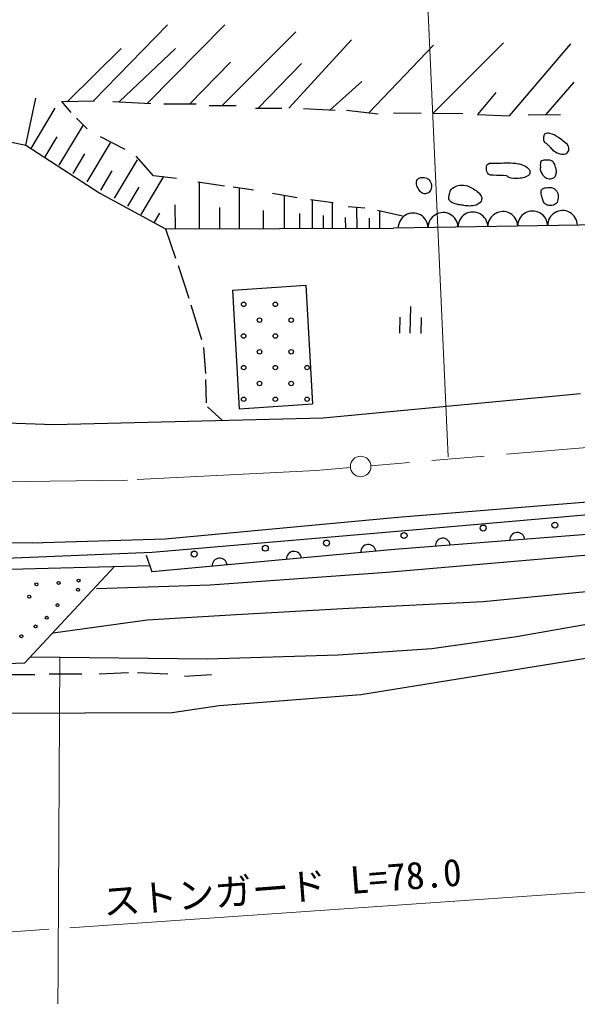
# Model space of a CAD drawing. Units: millimetres, scale not verified. Extents: x 40000 to 680000, y 20000 to 380000.
# Drawn here: x 240614 to 277963, y 241051 to 306524 of the extents above; entities that cross this region are included whole.
import ezdxf
from ezdxf.enums import TextEntityAlignment as Align

# ---------------------------------------------------------------- set-up
doc = ezdxf.new("R2010")
doc.units = ezdxf.units.MM
doc.header["$LTSCALE"] = 1000
doc.linetypes.add('CHAIN', pattern=[18.5, 12, -1.5, 3.5, -1.5])
for name, color, linetype, lineweight in [('M-BGD', 7, 'Continuous', 25), ('M-BMK', 2, 'CHAIN', 13), ('M-BMK-SRVR', 3, 'Continuous', 13), ('M-STR-HTXT', 7, 'Continuous', 13)]:
    doc.layers.add(name, color=color, linetype=linetype, lineweight=lineweight)
doc.styles.add('ＭＳ ゴシック', font='')
doc.styles.get('ＭＳ ゴシック').set_extended_font_data('MS Gothic')

msp = doc.modelspace()

# ---------------------------------------------------------------- linework, layer by layer
at = {"layer": 'M-BGD'}
for p, q in [((250522, 306172), (245568, 301077)), ((254352, 306172), (249172, 300916)), ((259112, 305707), (254173, 300769)), ((262826, 305166), (258639, 300595)), ((247426, 304585), (243853, 301048)), ((251063, 304585), (247275, 301018)), ((268321, 304817), (263992, 300277)), ((273003, 304972), (268293, 300247)), ((277491, 304904), (273401, 300073)), ((254739, 303657), (252017, 300869)), ((259499, 303579), (256588, 300595)), ((263523, 302380), (261393, 300460)), ((277724, 302317), (275827, 300141)), ((241032, 298101), (241708, 301252)), ((272500, 301644), (271273, 300150)), ((241380, 297892), (242998, 300591)), ((243413, 301040), (245638, 301079)), ((243413, 301040), (244049, 300291)), ((246857, 301040), (249391, 300904)), ((250262, 300885), (252429, 300866)), ((253299, 300769), (255118, 300769)), ((256414, 300595), (258175, 300595)), ((259626, 300556), (261754, 300440)), ((230617, 300336), (241032, 298101)), ((245144, 299196), (244429, 299911)), ((262508, 300440), (264617, 300208)), ((265643, 300266), (267500, 300247)), ((268293, 300247), (270286, 300227)), ((271273, 300150), (273401, 300073)), ((274658, 300131), (276825, 300150)), ((243270, 296760), (244862, 299417)), ((242325, 297326), (243127, 298665)), ((247692, 297810), (246038, 298660)), ((241032, 298101), (245993, 294882)), ((245130, 295645), (246696, 298260)), ((244200, 296203), (244989, 297521)), ((249575, 296055), (248430, 297363)), ((246960, 294549), (248502, 297122)), ((246045, 295097), (246822, 296394)), ((248761, 293469), (250279, 296002)), ((251122, 295862), (249575, 296055)), ((254334, 295358), (252554, 295629)), ((252671, 292501), (252663, 295613)), ((245993, 294882), (250387, 292495)), ((247861, 294009), (248626, 295286)), ((256269, 295088), (254914, 295281)), ((255340, 292508), (255333, 295221)), ((259209, 294585), (257546, 294855)), ((258358, 292515), (258353, 294724)), ((251045, 292497), (251041, 294103)), ((261608, 294236), (260099, 294430)), ((260225, 292520), (260220, 294414)), ((261568, 292523), (261564, 294242)), ((249648, 292938), (250008, 293540)), ((254024, 292504), (254021, 293937)), ((256955, 292512), (256952, 293730)), ((259388, 292518), (259386, 293530)), ((260955, 292522), (260953, 293394)), ((263737, 293888), (262614, 293966)), ((263205, 292528), (263201, 293925)), ((266252, 293346), (264588, 293733)), ((264743, 292532), (264740, 293698)), ((262447, 292526), (262445, 293250)), ((264046, 292530), (264044, 293222)), ((284275, 292845), (265652, 292534)), ((250387, 292495), (265652, 292534)), ((250387, 292495), (251044, 290536)), ((251223, 290044), (251938, 287854)), ((254869, 288378), (259787, 288714)), ((254869, 288378), (255316, 280443)), ((259787, 288714), (260234, 280778)), ((252073, 287407), (252788, 285082)), ((266770, 285495), (266798, 287295)), ((266067, 286587), (266050, 285507)), ((267507, 286564), (267489, 285484)), ((252922, 284546), (253056, 282803)), ((253056, 282400), (253101, 280836)), ((278162, 281444), (260943, 279819)), ((253190, 280568), (254218, 279629)), ((255316, 280443), (260234, 280778)), ((242911, 279355), (226428, 279935)), ((260943, 279819), (242911, 279355)), ((308375, 274336), (265709, 271008)), ((265949, 273163), (279686, 274285)), ((286571, 274011), (266953, 272309)), ((250356, 271731), (265949, 273163)), ((241456, 271460), (250356, 271731)), ((266953, 272309), (249502, 270800)), ((227139, 271499), (241456, 271460)), ((249502, 270800), (237945, 270331)), ((249090, 270621), (249477, 269499)), ((265709, 271008), (249477, 269499)), ((283471, 271041), (265192, 269462)), ((237945, 269640), (249325, 269939)), ((246962, 269876), (240943, 263395)), ((265192, 269462), (253370, 268625)), ((253370, 268625), (245775, 268370)), ((271660, 267511), (279720, 268300)), ((262649, 267069), (271660, 267511)), ((249166, 266291), (255112, 266640)), ((255112, 266640), (262649, 267069)), ((242872, 265432), (249166, 266291)), ((280126, 266256), (273890, 265142)), ((273890, 265142), (268211, 264352)), ((261952, 263922), (253184, 263667)), ((268211, 264352), (261952, 263922)), ((240943, 263395), (222409, 262543)), ((253184, 263667), (241373, 263794)), ((279348, 263829), (263462, 261274)), ((241629, 262598), (239817, 262598)), ((244788, 262645), (242604, 262645)), ((247900, 262738), (245949, 262645)), ((250548, 262645), (248504, 262738)), ((253474, 262598), (251663, 262505)), ((263462, 261274), (253985, 260531)), ((250827, 260067), (224860, 259927)), ((253985, 260531), (250827, 260067))]:
    msp.add_line(p, q, dxfattribs=at)
for centre, radius in [((255620, 287439), 150), ((257741, 287439), 150), ((256680, 286379), 150), ((258802, 286379), 150), ((255620, 285318), 150), ((257741, 285318), 150), ((256680, 284257), 150), ((258802, 284257), 150), ((255620, 283197), 150), ((257741, 283197), 150), ((259862, 283197), 150), ((256680, 282136), 150), ((258802, 282136), 150), ((255620, 281075), 150), ((257741, 281075), 150), ((259862, 281075), 150), ((271654, 272444), 200), ((276452, 272638), 200), ((266353, 271941), 200), ((257067, 271090), 200), ((261168, 271438), 200), ((252307, 270703), 200), ((241742, 268674), 100), ((243231, 268770), 100), ((244566, 268925), 100), ((241258, 267842), 100), ((244528, 268306), 100), ((243154, 267281), 100), ((242438, 266429), 100), ((241684, 265849), 100), ((240736, 265191), 100)]:
    msp.add_circle(centre, radius, dxfattribs=at)
for centre, radius, start, end in [((266965, 292556), 1000, 0.95599, 180.95599), ((268964, 292589), 1000, 0.95599, 180.95599), ((270964, 292622), 1000, 0.95599, 180.95599), ((272964, 292656), 1000, 0.95599, 180.95599), ((274964, 292689), 1000, 0.95599, 180.95599), ((276963, 292723), 1000, 0.95599, 180.95599), ((268946, 271261), 500, 4.45946, 184.45946), ((273931, 271650), 500, 4.45946, 184.45946), ((263963, 270846), 500, 5.3114, 185.3114), ((254006, 269920), 500, 5.3114, 185.3114), ((258985, 270383), 500, 5.3114, 185.3114)]:
    msp.add_arc(centre, radius, start, end, dxfattribs=at)
for points, knots in [([(275749, 298312), (275730, 298349), (275701, 298382), (275693, 298422), (275673, 298514), (275680, 298612), (275707, 298702), (275725, 298763), (275750, 298832), (275804, 298866), (275891, 298922), (276011, 298913), (276113, 298895), (276321, 298859), (276504, 298734), (276684, 298624), (276802, 298552), (276907, 298461), (277013, 298373), (277127, 298278), (277274, 298205), (277342, 298073), (277391, 297978), (277412, 297856), (277381, 297754), (277352, 297660), (277278, 297569), (277187, 297531), (277026, 297463), (276831, 297507), (276665, 297560), (276538, 297601), (276429, 297689), (276326, 297773), (276244, 297840), (276179, 297927), (276105, 298004), (276060, 298051), (276017, 298100), (275968, 298143), (275899, 298204), (275822, 298256), (275749, 298312)], [0, 0, 0, 0, 1, 1, 1, 2, 2, 2, 3, 3, 3, 4, 4, 4, 5, 5, 5, 6, 6, 6, 7, 7, 7, 8, 8, 8, 9, 9, 9, 10, 10, 10, 11, 11, 11, 12, 12, 12, 13, 13, 13, 14, 14, 14, 14]), ([(273207, 296060), (272909, 296069), (272607, 296050), (272311, 296089), (272206, 296103), (272080, 296090), (272001, 296161), (271901, 296252), (271874, 296409), (271871, 296543), (271868, 296644), (271876, 296769), (271953, 296834), (272101, 296957), (272336, 296882), (272528, 296892), (272957, 296913), (273390, 296948), (273815, 296892), (273930, 296876), (274045, 296855), (274157, 296822)], [0, 0, 0, 0, 1, 1, 1, 2, 2, 2, 3, 3, 3, 4, 4, 4, 5, 5, 5, 6, 6, 6, 7, 7, 7, 7]), ([(274157, 296822), (274229, 296801), (274299, 296775), (274366, 296742), (274508, 296672), (274671, 296596), (274744, 296456), (274792, 296363), (274805, 296233), (274753, 296142), (274689, 296027), (274533, 295993), (274410, 295948), (274287, 295904), (274154, 295882), (274023, 295876), (273806, 295865), (273579, 295861), (273374, 295933), (273353, 295941), (273335, 295958), (273316, 295972), (273294, 295990), (273275, 296012), (273252, 296031), (273243, 296039), (273233, 296047), (273222, 296053), (273217, 296056), (273212, 296058), (273207, 296060)], [0, 0, 0, 0, 1, 1, 1, 2, 2, 2, 3, 3, 3, 4, 4, 4, 5, 5, 5, 6, 6, 6, 7, 7, 7, 8, 8, 8, 9, 9, 9, 10, 10, 10, 10]), ([(275931, 297107), (275839, 297104), (275743, 297117), (275657, 297088), (275606, 297072), (275553, 297044), (275521, 297001), (275493, 296964), (275489, 296912), (275482, 296866), (275473, 296802), (275482, 296737), (275482, 296672), (275482, 296586), (275463, 296498), (275481, 296414)], [0, 0, 0, 0, 1, 1, 1, 2, 2, 2, 3, 3, 3, 4, 4, 4, 5, 5, 5, 5]), ([(275481, 296414), (275481, 296411), (275482, 296409), (275482, 296406), (275505, 296313), (275558, 296228), (275613, 296150), (275670, 296070), (275731, 295986), (275816, 295937), (275921, 295877), (276049, 295847), (276169, 295855), (276264, 295861), (276366, 295892), (276435, 295957), (276494, 296011), (276517, 296097), (276537, 296174), (276555, 296246), (276557, 296323), (276551, 296397), (276546, 296476), (276526, 296553), (276503, 296629), (276468, 296741), (276443, 296864), (276368, 296953), (276318, 297011), (276246, 297048), (276174, 297074), (276097, 297102), (276012, 297097), (275931, 297107)], [0, 0, 0, 0, 1, 1, 1, 2, 2, 2, 3, 3, 3, 4, 4, 4, 5, 5, 5, 6, 6, 6, 7, 7, 7, 8, 8, 8, 9, 9, 9, 10, 10, 10, 11, 11, 11, 11]), ([(267544, 295942), (267497, 295930), (267447, 295926), (267402, 295906), (267345, 295880), (267282, 295852), (267247, 295800), (267189, 295712), (267173, 295595), (267185, 295490), (267199, 295360), (267273, 295241), (267344, 295132), (267399, 295048), (267464, 294966), (267547, 294910), (267593, 294879), (267647, 294854), (267702, 294852), (267809, 294846), (267929, 294866), (268012, 294934), (268121, 295024), (268184, 295175), (268195, 295316), (268207, 295455), (268155, 295601), (268079, 295717), (268030, 295793), (267954, 295854), (267871, 295891), (267771, 295937), (267653, 295925), (267544, 295942)], [0, 0, 0, 0, 1, 1, 1, 2, 2, 2, 3, 3, 3, 4, 4, 4, 5, 5, 5, 6, 6, 6, 7, 7, 7, 8, 8, 8, 9, 9, 9, 10, 10, 10, 11, 11, 11, 11]), ([(270445, 294048), (270390, 294058), (270334, 294068), (270279, 294077), (270170, 294095), (270059, 294101), (269952, 294126), (269842, 294151), (269729, 294178), (269628, 294230), (269542, 294274), (269439, 294316), (269396, 294401), (269330, 294532), (269366, 294696), (269393, 294839), (269413, 294942), (269443, 295051), (269512, 295129), (269626, 295260), (269795, 295342), (269962, 295391), (270121, 295437), (270295, 295442), (270458, 295412), (270655, 295376), (270837, 295274), (271011, 295173), (271126, 295106), (271236, 295027), (271331, 294933), (271401, 294863), (271474, 294788), (271512, 294696), (271546, 294615), (271574, 294518), (271548, 294433), (271510, 294308), (271399, 294208), (271287, 294140), (271158, 294062), (270997, 294047), (270847, 294031), (270714, 294018), (270580, 294043), (270446, 294048)], [0, 0, 0, 0, 1, 1, 1, 2, 2, 2, 3, 3, 3, 4, 4, 4, 5, 5, 5, 6, 6, 6, 7, 7, 7, 8, 8, 8, 9, 9, 9, 10, 10, 10, 11, 11, 11, 12, 12, 12, 13, 13, 13, 14, 14, 14, 15, 15, 15, 15]), ([(276155, 294051), (276142, 294052), (276128, 294053), (276114, 294055), (276033, 294070), (275947, 294080), (275874, 294119), (275819, 294149), (275771, 294194), (275734, 294245), (275680, 294319), (275653, 294410), (275623, 294497), (275586, 294601), (275545, 294706), (275536, 294816), (275527, 294916), (275506, 295034), (275565, 295116), (275631, 295208), (275763, 295236), (275874, 295256), (276027, 295283), (276197, 295286), (276338, 295222), (276452, 295171), (276547, 295071), (276605, 294961), (276669, 294836), (276686, 294685), (276672, 294545), (276660, 294422), (276626, 294287), (276542, 294197), (276469, 294119), (276353, 294097), (276251, 294066), (276220, 294057), (276186, 294056), (276153, 294051)], [0, 0, 0, 0, 1, 1, 1, 2, 2, 2, 3, 3, 3, 4, 4, 4, 5, 5, 5, 6, 6, 6, 7, 7, 7, 8, 8, 8, 9, 9, 9, 10, 10, 10, 11, 11, 11, 12, 12, 12, 13, 13, 13, 13])]:
    msp.add_open_spline(points, degree=3, knots=knots, dxfattribs=at)
msp.add_open_spline([(275931, 297107), (275930, 297107), (275929, 297107), (275929, 297107)], degree=3, dxfattribs=at)
at = {"layer": 'M-BMK'}
for p, q in [((303594, 279981), (264133, 276614)), ((260463, 276301), (247829, 275654)), ((262766, 276498), (260463, 276301))]:
    msp.add_line(p, q, dxfattribs=at)
msp.add_lwpolyline([(247829, 275654), (237141, 275515), (226587, 276070)], dxfattribs=at)
at = {"layer": 'M-BMK-SRVR'}
msp.add_circle((263448, 276573), 686, dxfattribs=at)
at = {"layer": 'M-STR-HTXT'}
for p, q in [((269315, 277217), (267123, 325604)), ((243311, 263785), (243056, 220862)), ((243988, 245654), (284287, 248453)), ((231461, 244784), (242577, 245556))]:
    msp.add_line(p, q, dxfattribs=at)

# ---------------------------------------------------------------- texts
at = {"layer": 'M-STR-HTXT', "style": 'ＭＳ ゴシック'}
for s, p in [('L=78.0', (266583, 247657)), ('ストンガード', (253781, 246512))]:
    msp.add_text(s, height=1833, rotation=4.365, dxfattribs=at).set_placement(p, align=Align.BOTTOM_CENTER)

doc.saveas('drawing.dxf')
